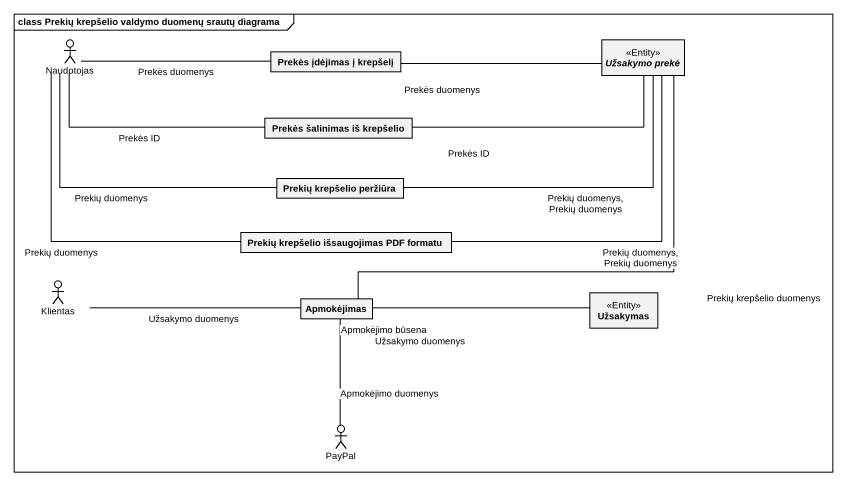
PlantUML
@startuml
mainframe class Prekių krepšelio valdymo duomenų srautų diagrama
allowmixing
hide circle
hide empty members
actor Naudotojas
class "Prekės įdėjimas į krepšelį" as Prekės_įdėjimas_į_krepšelį
abstract class "Užsakymo prekė" as Užsakymo_prekė <<Entity>>
class "Prekės šalinimas iš krepšelio" as Prekės_šalinimas_iš
class "Prekių krepšelio peržiūra" as Prekių_krepšelio_peržiūra
class "Prekių krepšelio išsaugojimas PDF formatu" as Prekių_krepšelio
actor Klientas
class Apmokėjimas
class Užsakymas <<Entity>>
actor PayPal
Naudotojas -right- Prekės_įdėjimas_į_krepšelį : Prekės duomenys
Naudotojas -right- Prekės_šalinimas_iš : Prekės ID
Naudotojas -right- Prekių_krepšelio_peržiūra : Prekių duomenys
Naudotojas -- Prekių_krepšelio : Prekių duomenys
Prekės_įdėjimas_į_krepšelį -right- Užsakymo_prekė : Prekės duomenys
Užsakymo_prekė -- Apmokėjimas : Prekių krepšelio duomenys
Prekės_šalinimas_iš -right- Užsakymo_prekė : Prekės ID
Prekių_krepšelio_peržiūra -right- Užsakymo_prekė : Prekių duomenys, Prekių duomenys
Prekių_krepšelio -up- Užsakymo_prekė : Prekių duomenys, Prekių duomenys
Klientas -right- Apmokėjimas : Užsakymo duomenys
Apmokėjimas -right- Užsakymas : Užsakymo duomenys
Apmokėjimas -- PayPal : Apmokėjimo būsena\nApmokėjimo duomenys
@enduml
